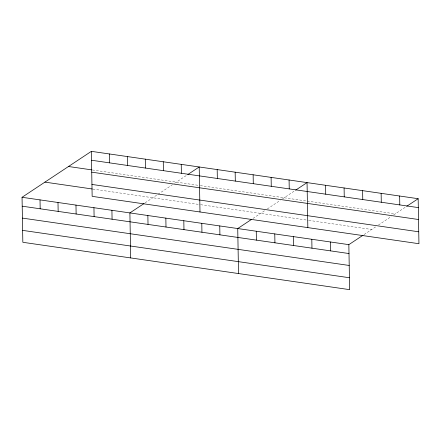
<?xml version="1.0" encoding="UTF-8"?>
<svg xmlns="http://www.w3.org/2000/svg" width="441" height="441" viewBox="0 0 441 441"><rect width="100%" height="100%" fill="white"/><g stroke="black" fill="none" stroke-linecap="round" stroke-linejoin="round"><path stroke-width="0.33" stroke-dasharray="2.21 1.65" d="M145.144 202.81L172.409 184.74M174.653 183.252L187.227 174.917M252.985 218.438L265.102 210.407M267.345 208.924L280.25 200.368M282.494 198.88L294.527 190.903M364.095 234.54L376.212 226.509M378.455 225.026L391.36 216.47M393.609 214.982L406.183 206.647M92.456 169.978L199.635 185.512M200.302 185.606L395.29 213.868M92.853 189.073L200.032 204.607M200.699 204.701L308.231 220.285M308.893 220.379L371.724 229.485"/><path stroke-width="0.66" d="M363.009 235.262L348.848 244.65L349.63 289.654L22.838 242.296L22.05 197.287L91.37 151.346L418.162 198.704L418.95 243.713L92.152 196.35L91.37 151.346M144.053 203.533L129.891 212.915L130.679 257.924M187.772 174.553L199.211 166.974L199.994 211.978M251.353 219.519L237.738 228.548L238.52 273.552M295.613 190.181L307.052 182.602L307.84 227.611M406.729 206.283L418.162 198.704M91.524 160.243L418.322 207.606M68.493 166.505L91.794 169.884M91.728 172.161L418.526 219.519M91.943 184.437L418.741 231.795M44.927 182.127L92.191 188.974M22.05 197.287L348.848 244.65M22.204 206.19L349.002 253.547M22.414 218.102L349.211 265.465M22.629 230.378L349.426 277.742M399.645 196.019L399.8 204.922M381.129 193.334L381.283 202.237M362.607 190.655L362.767 199.553M344.09 187.971L344.245 196.868M330.331 241.966L330.485 250.868M325.574 185.286L325.728 194.189M311.809 239.281L311.963 248.184M293.293 236.596L293.447 245.499M289.081 180L289.235 188.897M274.771 233.912L274.93 242.815M271.105 177.392L271.259 186.295M256.254 231.227L256.408 240.13M253.134 174.785L253.288 183.688M235.158 172.183L235.312 181.086M219.761 225.941L219.916 234.844M217.181 169.576L217.341 178.478M201.791 223.339L201.945 232.236M183.814 220.732L183.969 229.634M181.234 164.366L181.394 173.269M165.844 218.124L165.998 227.027M163.264 161.764L163.418 170.667M147.867 215.522L148.022 224.425M145.287 159.157L145.442 168.06M127.317 156.555L127.471 165.452M111.92 210.313L112.075 219.216M109.34 153.948L109.495 162.85M93.944 207.705L94.098 216.608M75.973 205.104L76.128 214.006M57.997 202.496L58.151 211.399M40.026 199.894L40.181 208.797"/></g></svg>
